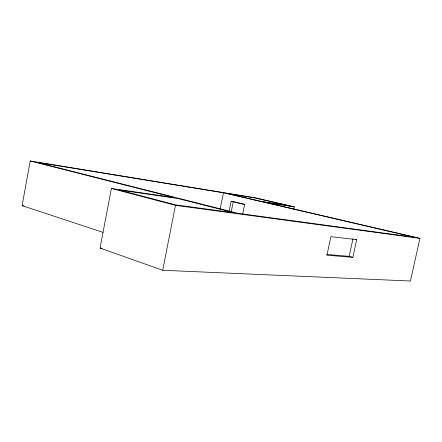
<?xml version="1.0" encoding="UTF-8"?>
<svg xmlns="http://www.w3.org/2000/svg" width="442" height="442" viewBox="0 0 442 442"><rect width="100%" height="100%" fill="white"/><g stroke="black" fill="none" stroke-linecap="round" stroke-linejoin="round"><path stroke-width="0.66" d="M103.074 232.37L22.1 205.641L30.211 160.982L254.714 197.745L294.344 206.862L293.781 209.563M294.344 206.862L263.382 201.928L419.9 238.343L410.463 281.018L162.711 270.277L100.058 248.084L111.39 188.458L174.562 197.651L30.211 160.982M162.711 270.277L175.474 205.359L111.39 188.458M220.066 209.497L223.431 192.778L414.53 237.271L237.796 213.293L35.962 162.131L223.431 192.778M229.144 211.315L231.172 201.287L244.647 204.535L242.757 213.829M231.122 212.27L233.277 201.613L231.696 201.37M326.583 254.443L349.191 256.343L352.976 238.719M356.694 239.647L330.87 236.641L326.931 255.194L352.893 257.343L356.694 239.647L355.456 239.337M100.058 248.084L102.113 248.222M22.1 205.641L24.155 205.867M175.474 205.359L419.9 238.343M233.917 201.762L244.177 204.232M349.191 256.343L352.893 257.343M234.271 212.817L175.656 204.867L119.047 189.972L177.999 198.524L234.271 212.817M289.985 205.994L260.868 201.342L225.536 193.126L255.073 197.955L289.985 205.994"/></g></svg>
